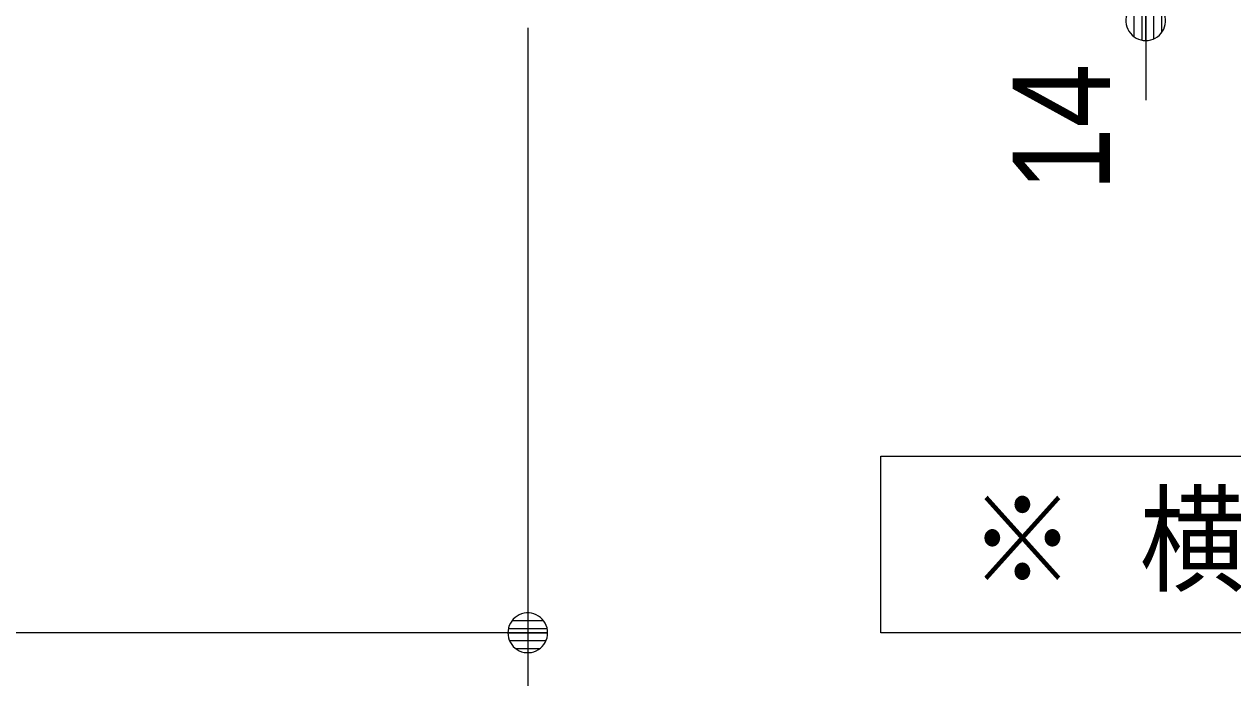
# Model space of a CAD drawing. Units: millimetres, scale not verified. Extents: x -4547 to 4547, y -2284 to 2284.
# Drawn here: x 571.5 to 913.8, y -1684.3 to -1497 of the extents above; entities that cross this region are included whole.
import ezdxf
from ezdxf.enums import TextEntityAlignment as Align

# ---------------------------------------------------------------- set-up
doc = ezdxf.new("R2010")
doc.units = ezdxf.units.MM
doc.header["$LTSCALE"] = 20
for name, color, linetype, lineweight in [('0-1_2寸法-2', 7, 'Continuous', 9), ('0-2_0', 7, 'Continuous', 9), ('0-3_2寸法-3', 7, 'Continuous', 9), ('0-4_2寸法-1', 7, 'Continuous', 9)]:
    doc.layers.add(name, color=color, linetype=linetype, lineweight=lineweight)
doc.styles.add('ＭＳ ゴシック', font='')
doc.styles.add('ＭＳ Ｐゴシック', font='')
doc.styles.get('ＭＳ ゴシック').set_extended_font_data('MS Gothic')
doc.styles.get('ＭＳ Ｐゴシック').set_extended_font_data('MS PGothic')

# ---------------------------------------------------------------- blocks, each defined once
blk = doc.blocks.new('_Dot')
at = {"layer": '0-2_0'}
for p, q in [((-10, 0), (-20, 0)), ((9.78, 2), (-9.78, 2)), ((7.99, 6), (-7.99, 6)), ((9.16, -3.98), (-9.16, -3.98)), ((6, -7.98), (-6, -7.98))]:
    blk.add_line(p, q, dxfattribs=at)
for points in [[(10, 0), (9.92, 1.25), (9.69, 2.49), (9.3, 3.68), (8.76, 4.82), (8.09, 5.88), (7.29, 6.85), (6.37, 7.71), (5.36, 8.44), (4.26, 9.05), (3.09, 9.51), (1.87, 9.82), (0.63, 9.98), (-0.63, 9.98), (-1.87, 9.82), (-3.09, 9.51), (-4.26, 9.05), (-5.36, 8.44), (-6.37, 7.71), (-7.29, 6.85), (-8.09, 5.88), (-8.76, 4.82), (-9.3, 3.68), (-9.69, 2.49), (-9.92, 1.25), (-10, 0), (0, 0)], [(-10, 0), (-9.92, -1.25), (-9.69, -2.49), (-9.3, -3.68), (-8.76, -4.82), (-8.09, -5.88), (-7.29, -6.85), (-6.37, -7.71), (-5.36, -8.44), (-4.26, -9.05), (-3.09, -9.51), (-1.87, -9.82), (-0.63, -9.98), (0.63, -9.98), (1.87, -9.82), (3.09, -9.51), (4.26, -9.05), (5.36, -8.44), (6.37, -7.71), (7.29, -6.85), (8.09, -5.88), (8.76, -4.82), (9.3, -3.68), (9.69, -2.49), (9.92, -1.25), (10, 0), (0, 0)]]:
    blk.add_lwpolyline(points, close=True, dxfattribs=at)

msp = doc.modelspace()

# ---------------------------------------------------------------- linework, layer by layer
at = {"layer": '0-1_2寸法-2'}
msp.add_line((889.1, -1507.26), (889.1, -1518.51), dxfattribs=at)
at = {"layer": '0-3_2寸法-3'}
msp.add_lwpolyline([(814.1, -1619.27), (1564.1, -1619.27), (1564.1, -1669.27), (814.1, -1669.27)], close=True, dxfattribs=at)
at = {"layer": '0-4_2寸法-1'}
for p, q in [((714.1, -1498), (714.1, -1684.27)), ((702.85, -1669.27), (-41.94, -1669.27))]:
    msp.add_line(p, q, dxfattribs=at)

# ---------------------------------------------------------------- block references
at = {"layer": '0-1_2寸法-2', "xscale": 0.5627563, "yscale": 0.5627563, "rotation": 90}
msp.add_blockref('_Dot', (889.1, -1496), dxfattribs=at)
at = {"layer": '0-4_2寸法-1', "xscale": 0.5627563, "yscale": 0.5627563}
msp.add_blockref('_Dot', (714.1, -1669.27), dxfattribs=at)

# ---------------------------------------------------------------- texts
at = {"layer": '0-1_2寸法-2', "style": 'ＭＳ Ｐゴシック', "width": 0.9}
msp.add_text('14', height=27.57, rotation=90, dxfattribs=at).set_placement((887.24, -1544.31), align=Align.BOTTOM_LEFT)
at = {"layer": '0-3_2寸法-3', "style": 'ＭＳ ゴシック', "width": 0.9}
for s, p in [('横桟の位置は「横桟取付位置図面」を参照', (887.35, -1662.3)), ('※', (839.22, -1662.3))]:
    msp.add_text(s, height=24.34, dxfattribs=at).set_placement(p, align=Align.BOTTOM_LEFT)

doc.saveas('drawing.dxf')
